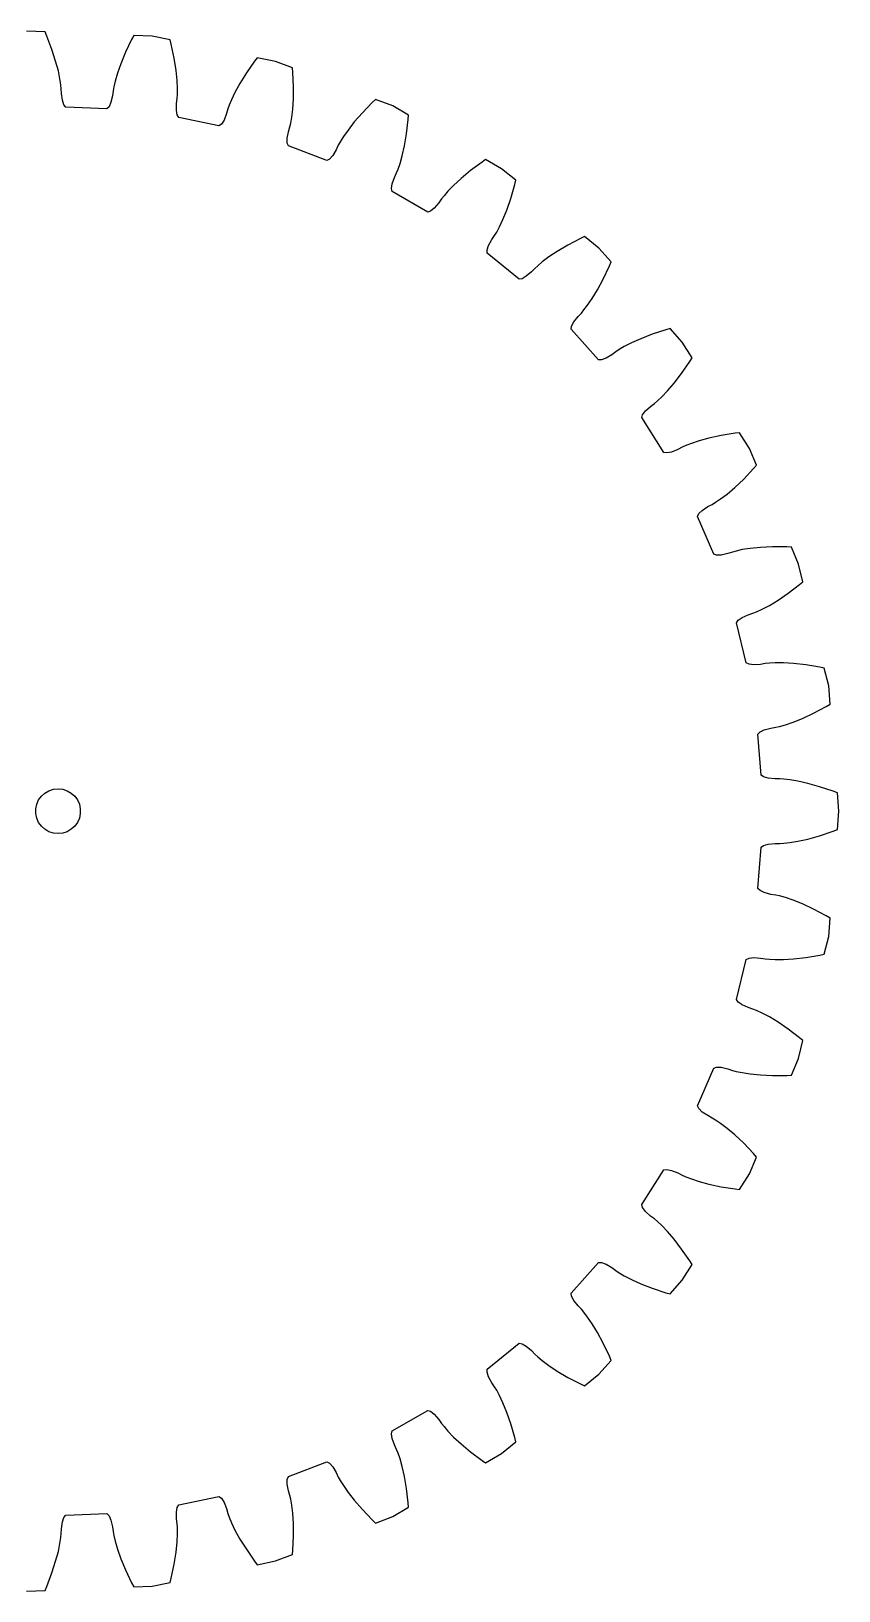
# Model space of a CAD drawing. Extents: x 0 to 213, y 0 to 209.
# Drawn here: x 104.9 to 158.9, y 104.3 to 208.6 of the extents above; entities that cross this region are included whole.
import ezdxf

# ---------------------------------------------------------------- set-up
doc = ezdxf.new("R2010")
doc.units = 0

msp = doc.modelspace()

# ---------------------------------------------------------------- linework, layer by layer
for p, q in [((105.78, 208.59), (104.55, 208.64)), ((105.9, 208.32), (105.78, 208.59)), ((106.24, 207.42), (105.9, 208.32)), ((111.57, 208.09), (111.16, 207.23)), ((111.72, 208.35), (111.57, 208.09)), ((112.94, 208.3), (111.72, 208.35)), ((114.15, 208.06), (112.94, 208.3)), ((114.22, 207.77), (114.15, 208.06)), ((114.42, 206.83), (114.22, 207.77)), ((106.49, 206.64), (106.24, 207.42)), ((106.67, 205.99), (106.49, 206.64)), ((111.16, 207.23), (110.85, 206.47)), ((114.54, 206.02), (114.42, 206.83)), ((119.79, 206.63), (119.24, 205.85)), ((119.97, 206.87), (119.79, 206.63)), ((121.18, 206.62), (119.97, 206.87)), ((122.32, 206.19), (121.18, 206.62)), ((106.78, 205.45), (106.67, 205.99)), ((110.62, 205.83), (110.47, 205.31)), ((110.85, 206.47), (110.62, 205.83)), ((114.61, 205.34), (114.54, 206.02)), ((119.24, 205.85), (118.81, 205.15)), ((122.35, 205.89), (122.32, 206.19)), ((122.39, 204.93), (122.35, 205.89)), ((106.84, 205.06), (106.78, 205.45)), ((106.86, 204.79), (106.84, 205.06)), ((106.88, 204.47), (106.86, 204.79)), ((106.94, 204.02), (106.88, 204.47)), ((110.33, 204.65), (110.29, 204.33)), ((110.37, 204.91), (110.33, 204.65)), ((110.47, 205.31), (110.37, 204.91)), ((114.63, 204.8), (114.61, 205.34)), ((114.63, 204.4), (114.63, 204.8)), ((118.48, 204.55), (118.25, 204.06)), ((118.81, 205.15), (118.48, 204.55)), ((122.39, 204.11), (122.39, 204.93)), ((107.04, 203.71), (106.94, 204.02)), ((107.17, 203.56), (107.04, 203.71)), ((109.92, 203.45), (107.17, 203.56)), ((110.06, 203.59), (109.92, 203.45)), ((110.19, 203.89), (110.06, 203.59)), ((110.29, 204.33), (110.19, 203.89)), ((114.56, 203.35), (114.57, 203.81)), ((114.57, 203.81), (114.61, 204.13)), ((114.61, 204.13), (114.63, 204.4)), ((118.01, 203.44), (117.91, 203.13)), ((118.09, 203.69), (118.01, 203.44)), ((118.25, 204.06), (118.09, 203.69)), ((122.28, 202.89), (122.34, 203.43)), ((122.34, 203.43), (122.39, 204.11)), ((127.66, 203.88), (127, 203.19)), ((127.88, 204.08), (127.66, 203.88)), ((129.03, 203.64), (127.88, 204.08)), ((130.09, 203.03), (129.03, 203.64)), ((114.61, 203.04), (114.56, 203.35)), ((114.72, 202.87), (114.61, 203.04)), ((117.41, 202.32), (114.72, 202.87)), ((117.57, 202.43), (117.41, 202.32)), ((117.75, 202.7), (117.57, 202.43)), ((117.91, 203.13), (117.75, 202.7)), ((122.15, 202.24), (122.21, 202.5)), ((122.21, 202.5), (122.28, 202.89)), ((126.46, 202.57), (126.04, 202.03)), ((127, 203.19), (126.46, 202.57)), ((129.96, 201.78), (130.07, 202.73)), ((130.07, 202.73), (130.09, 203.03)), ((121.98, 201.48), (122.06, 201.92)), ((121.98, 201.16), (121.98, 201.48)), ((122.06, 201.92), (122.15, 202.24)), ((125.73, 201.59), (125.52, 201.24)), ((126.04, 202.03), (125.73, 201.59)), ((129.82, 200.97), (129.96, 201.78)), ((122.05, 200.97), (121.98, 201.16)), ((124.63, 200), (122.05, 200.97)), ((125.02, 200.33), (124.8, 200.09)), ((125.25, 200.71), (125.02, 200.33)), ((125.39, 201.01), (125.25, 200.71)), ((125.52, 201.24), (125.39, 201.01)), ((129.52, 199.79), (129.67, 200.31)), ((129.67, 200.31), (129.82, 200.97)), ((124.8, 200.09), (124.63, 200)), ((129.29, 199.16), (129.39, 199.41)), ((129.39, 199.41), (129.52, 199.79)), ((134.23, 199.32), (133.6, 198.79)), ((135, 199.89), (134.23, 199.32)), ((135.24, 200.06), (135, 199.89)), ((136.31, 199.44), (135.24, 200.06)), ((137.26, 198.67), (136.31, 199.44)), ((128.95, 198.12), (129, 198.44)), ((129, 198.44), (129.15, 198.86)), ((129.15, 198.86), (129.29, 199.16)), ((133.1, 198.33), (132.72, 197.94)), ((133.6, 198.79), (133.1, 198.33)), ((136.93, 197.45), (137.19, 198.38)), ((137.19, 198.38), (137.26, 198.67)), ((128.99, 197.92), (128.95, 198.12)), ((131.37, 196.55), (128.99, 197.92)), ((132.11, 197.16), (131.81, 196.81)), ((132.29, 197.43), (132.11, 197.16)), ((132.46, 197.64), (132.29, 197.43)), ((132.72, 197.94), (132.46, 197.64)), ((136.66, 196.68), (136.93, 197.45)), ((131.56, 196.61), (131.37, 196.55)), ((131.81, 196.81), (131.56, 196.61)), ((136.4, 196.05), (136.66, 196.68)), ((135.84, 194.98), (135.98, 195.2)), ((135.98, 195.2), (136.17, 195.56)), ((136.17, 195.56), (136.4, 196.05)), ((135.34, 194.01), (135.44, 194.31)), ((135.35, 193.8), (135.34, 194.01)), ((135.44, 194.31), (135.66, 194.71)), ((135.66, 194.71), (135.84, 194.98)), ((140.74, 194.34), (140.03, 193.92)), ((141.59, 194.78), (140.74, 194.34)), ((141.86, 194.91), (141.59, 194.78)), ((142.81, 194.13), (141.86, 194.91)), ((143.63, 193.21), (142.81, 194.13)), ((137.48, 192.06), (135.35, 193.8)), ((138.72, 192.96), (138.53, 192.78)), ((139.03, 193.22), (138.72, 192.96)), ((139.47, 193.55), (139.03, 193.22)), ((140.03, 193.92), (139.47, 193.55)), ((143.52, 192.94), (143.63, 193.21)), ((137.68, 192.09), (137.48, 192.06)), ((137.96, 192.25), (137.68, 192.09)), ((138.3, 192.55), (137.96, 192.25)), ((138.53, 192.78), (138.3, 192.55)), ((142.72, 191.34), (143.11, 192.07)), ((143.11, 192.07), (143.52, 192.94)), ((142.36, 190.76), (142.72, 191.34)), ((141.64, 189.79), (141.81, 190)), ((141.81, 190), (142.06, 190.32)), ((142.06, 190.32), (142.36, 190.76)), ((140.96, 188.72), (140.99, 188.92)), ((140.99, 188.92), (141.13, 189.2)), ((141.13, 189.2), (141.42, 189.56)), ((141.42, 189.56), (141.64, 189.79)), ((142.79, 186.66), (140.96, 188.72)), ((144.99, 187.8), (144.51, 187.55)), ((145.61, 188.08), (144.99, 187.8)), ((146.37, 188.38), (145.61, 188.08)), ((147.28, 188.68), (146.37, 188.38)), ((147.57, 188.76), (147.28, 188.68)), ((148.38, 187.84), (147.57, 188.76)), ((149.04, 186.8), (148.38, 187.84)), ((143.29, 186.77), (142.99, 186.66)), ((143.68, 187), (143.29, 186.77)), ((143.94, 187.2), (143.68, 187)), ((144.16, 187.35), (143.94, 187.2)), ((144.51, 187.55), (144.16, 187.35)), ((148.89, 186.55), (149.04, 186.8)), ((142.99, 186.66), (142.79, 186.66)), ((147.84, 185.11), (148.34, 185.76)), ((148.34, 185.76), (148.89, 186.55)), ((147.4, 184.59), (147.84, 185.11)), ((146.27, 183.55), (146.53, 183.75)), ((146.53, 183.75), (146.73, 183.92)), ((146.73, 183.92), (147.03, 184.2)), ((147.03, 184.2), (147.4, 184.59)), ((145.69, 182.8), (145.74, 182.99)), ((147.16, 180.47), (145.69, 182.8)), ((145.74, 182.99), (145.94, 183.25)), ((145.94, 183.25), (146.27, 183.55)), ((150.98, 181.6), (150.17, 181.43)), ((151.92, 181.75), (150.98, 181.6)), ((152.22, 181.78), (151.92, 181.75)), ((152.88, 180.74), (152.22, 181.78)), ((147.36, 180.44), (147.16, 180.47)), ((147.67, 180.5), (147.36, 180.44)), ((148.09, 180.67), (147.67, 180.5)), ((148.38, 180.82), (148.09, 180.67)), ((148.63, 180.93), (148.38, 180.82)), ((149, 181.08), (148.63, 180.93)), ((149.52, 181.25), (149, 181.08)), ((150.17, 181.43), (149.52, 181.25)), ((153.36, 179.61), (152.88, 180.74)), ((153.16, 179.39), (153.36, 179.61)), ((151.9, 178.13), (152.5, 178.69)), ((152.5, 178.69), (153.16, 179.39)), ((150.62, 177.14), (150.95, 177.36)), ((150.95, 177.36), (151.38, 177.69)), ((151.38, 177.69), (151.9, 178.13)), ((149.41, 176.19), (149.49, 176.38)), ((149.49, 176.38), (149.72, 176.6)), ((149.72, 176.6), (150.1, 176.85)), ((150.1, 176.85), (150.39, 177)), ((150.39, 177), (150.62, 177.14)), ((150.49, 173.66), (149.41, 176.19)), ((150.68, 173.6), (150.49, 173.66)), ((151, 173.61), (150.68, 173.6)), ((151.44, 173.71), (151, 173.61)), ((151.75, 173.81), (151.44, 173.71)), ((152, 173.88), (151.75, 173.81)), ((152.4, 173.97), (152, 173.88)), ((152.93, 174.05), (152.4, 173.97)), ((153.61, 174.12), (152.93, 174.05)), ((154.43, 174.16), (153.61, 174.12)), ((155.39, 174.16), (154.43, 174.16)), ((155.69, 174.14), (155.39, 174.16)), ((156.17, 173.01), (155.69, 174.14)), ((156.46, 171.82), (156.17, 173.01)), ((154.79, 170.59), (155.47, 171.05)), ((155.47, 171.05), (156.23, 171.63)), ((156.23, 171.63), (156.46, 171.82)), ((153.73, 169.99), (154.21, 170.24)), ((154.21, 170.24), (154.79, 170.59)), ((152.01, 169.08), (152.13, 169.25)), ((152.67, 166.41), (152.01, 169.08)), ((152.13, 169.25), (152.39, 169.43)), ((152.39, 169.43), (152.8, 169.61)), ((152.8, 169.61), (153.11, 169.72)), ((153.11, 169.72), (153.36, 169.82)), ((153.36, 169.82), (153.73, 169.99)), ((152.85, 166.31), (152.67, 166.41)), ((153.17, 166.27), (152.85, 166.31)), ((153.62, 166.3), (153.17, 166.27)), ((153.94, 166.35), (153.62, 166.3)), ((154.21, 166.38), (153.94, 166.35)), ((154.61, 166.4), (154.21, 166.38)), ((155.15, 166.4), (154.61, 166.4)), ((155.83, 166.36), (155.15, 166.4)), ((156.65, 166.27), (155.83, 166.36)), ((157.59, 166.11), (156.65, 166.27)), ((157.88, 166.05), (157.59, 166.11)), ((158.18, 164.86), (157.88, 166.05)), ((158.28, 163.63), (158.18, 164.86)), ((156.43, 162.69), (157.17, 163.03)), ((157.17, 163.03), (158.02, 163.48)), ((158.02, 163.48), (158.28, 163.63)), ((153.45, 161.64), (153.59, 161.79)), ((153.59, 161.79), (153.87, 161.92)), ((153.87, 161.92), (154.31, 162.04)), ((154.31, 162.04), (154.64, 162.09)), ((154.64, 162.09), (154.89, 162.15)), ((154.89, 162.15), (155.28, 162.26)), ((155.28, 162.26), (155.8, 162.43)), ((155.8, 162.43), (156.43, 162.69)), ((153.67, 158.9), (153.45, 161.64)), ((153.83, 158.77), (153.67, 158.9)), ((154.14, 158.68), (153.83, 158.77)), ((154.59, 158.64), (154.14, 158.68)), ((154.92, 158.64), (154.59, 158.64)), ((155.18, 158.62), (154.92, 158.64)), ((155.58, 158.58), (155.18, 158.62)), ((156.12, 158.49), (155.58, 158.58)), ((105.54, 157.49), (105.77, 157.69)), ((105.77, 157.69), (106.04, 157.85)), ((106.04, 157.85), (106.34, 157.95)), ((106.34, 157.95), (106.65, 157.98)), ((106.65, 157.98), (106.96, 157.95)), ((106.96, 157.95), (107.26, 157.85)), ((107.26, 157.85), (107.53, 157.69)), ((107.53, 157.69), (107.77, 157.49)), ((156.78, 158.34), (156.12, 158.49)), ((157.57, 158.12), (156.78, 158.34)), ((158.48, 157.82), (157.57, 158.12)), ((158.76, 157.7), (158.48, 157.82)), ((158.85, 156.48), (158.76, 157.7)), ((105.16, 156.64), (105.23, 156.94)), ((105.16, 156.32), (105.16, 156.64)), ((105.23, 156.94), (105.35, 157.23)), ((105.35, 157.23), (105.54, 157.49)), ((107.77, 157.49), (107.95, 157.23)), ((107.95, 157.23), (108.08, 156.94)), ((108.08, 156.94), (108.14, 156.64)), ((108.14, 156.64), (108.14, 156.32)), ((158.76, 155.26), (158.85, 156.48)), ((105.23, 156.02), (105.16, 156.32)), ((105.35, 155.73), (105.23, 156.02)), ((105.54, 155.48), (105.35, 155.73)), ((105.77, 155.27), (105.54, 155.48)), ((107.77, 155.48), (107.53, 155.27)), ((107.95, 155.73), (107.77, 155.48)), ((108.08, 156.02), (107.95, 155.73)), ((108.14, 156.32), (108.08, 156.02)), ((106.04, 155.11), (105.77, 155.27)), ((106.34, 155.01), (106.04, 155.11)), ((106.65, 154.98), (106.34, 155.01)), ((106.96, 155.01), (106.65, 154.98)), ((107.26, 155.11), (106.96, 155.01)), ((107.53, 155.27), (107.26, 155.11)), ((155.18, 154.34), (155.58, 154.38)), ((155.58, 154.38), (156.12, 154.47)), ((156.12, 154.47), (156.78, 154.62)), ((156.78, 154.62), (157.57, 154.84)), ((157.57, 154.84), (158.48, 155.15)), ((158.48, 155.15), (158.76, 155.26)), ((153.45, 151.32), (153.67, 154.07)), ((153.67, 154.07), (153.83, 154.19)), ((153.83, 154.19), (154.14, 154.28)), ((154.14, 154.28), (154.59, 154.32)), ((154.59, 154.32), (154.92, 154.32)), ((154.92, 154.32), (155.18, 154.34)), ((153.59, 151.18), (153.45, 151.32)), ((153.87, 151.04), (153.59, 151.18)), ((154.31, 150.92), (153.87, 151.04)), ((154.64, 150.87), (154.31, 150.92)), ((154.89, 150.81), (154.64, 150.87)), ((155.28, 150.7), (154.89, 150.81)), ((155.8, 150.53), (155.28, 150.7)), ((156.43, 150.28), (155.8, 150.53)), ((157.17, 149.93), (156.43, 150.28)), ((158.02, 149.48), (157.17, 149.93)), ((158.28, 149.33), (158.02, 149.48)), ((158.18, 148.11), (158.28, 149.33)), ((157.88, 146.92), (158.18, 148.11)), ((152.01, 143.88), (152.67, 146.56)), ((152.67, 146.56), (152.85, 146.65)), ((152.85, 146.65), (153.17, 146.69)), ((153.17, 146.69), (153.62, 146.66)), ((153.62, 146.66), (153.94, 146.61)), ((153.94, 146.61), (154.21, 146.58)), ((154.21, 146.58), (154.61, 146.56)), ((154.61, 146.56), (155.15, 146.56)), ((155.15, 146.56), (155.83, 146.6)), ((155.83, 146.6), (156.65, 146.69)), ((156.65, 146.69), (157.59, 146.85)), ((157.59, 146.85), (157.88, 146.92)), ((152.13, 143.72), (152.01, 143.88)), ((152.39, 143.53), (152.13, 143.72)), ((152.8, 143.35), (152.39, 143.53)), ((153.11, 143.24), (152.8, 143.35)), ((153.36, 143.15), (153.11, 143.24)), ((153.73, 142.98), (153.36, 143.15)), ((154.21, 142.72), (153.73, 142.98)), ((154.79, 142.37), (154.21, 142.72)), ((155.47, 141.91), (154.79, 142.37)), ((156.23, 141.33), (155.47, 141.91)), ((156.17, 139.95), (156.46, 141.14)), ((156.46, 141.14), (156.23, 141.33)), ((155.69, 138.82), (156.17, 139.95)), ((149.41, 136.77), (150.49, 139.3)), ((150.49, 139.3), (150.68, 139.37)), ((150.68, 139.37), (151, 139.36)), ((151, 139.36), (151.44, 139.25)), ((151.44, 139.25), (151.75, 139.15)), ((151.75, 139.15), (152, 139.08)), ((152, 139.08), (152.4, 139)), ((152.4, 139), (152.93, 138.91)), ((152.93, 138.91), (153.61, 138.84)), ((153.61, 138.84), (154.43, 138.8)), ((154.43, 138.8), (155.39, 138.8)), ((155.39, 138.8), (155.69, 138.82)), ((149.49, 136.59), (149.41, 136.77)), ((149.72, 136.36), (149.49, 136.59)), ((150.1, 136.12), (149.72, 136.36)), ((150.39, 135.96), (150.1, 136.12)), ((150.62, 135.83), (150.39, 135.96)), ((150.95, 135.6), (150.62, 135.83)), ((151.38, 135.27), (150.95, 135.6)), ((151.9, 134.83), (151.38, 135.27)), ((152.5, 134.27), (151.9, 134.83)), ((153.16, 133.58), (152.5, 134.27)), ((153.36, 133.35), (153.16, 133.58)), ((145.69, 130.17), (147.16, 132.49)), ((147.16, 132.49), (147.36, 132.53)), ((147.36, 132.53), (147.67, 132.46)), ((147.67, 132.46), (148.09, 132.29)), ((152.88, 132.22), (153.36, 133.35)), ((148.09, 132.29), (148.38, 132.14)), ((148.38, 132.14), (148.63, 132.03)), ((148.63, 132.03), (149, 131.89)), ((149, 131.89), (149.52, 131.72)), ((149.52, 131.72), (150.17, 131.54)), ((150.17, 131.54), (150.98, 131.37)), ((152.22, 131.18), (152.88, 132.22)), ((150.98, 131.37), (151.92, 131.22)), ((151.92, 131.22), (152.22, 131.18)), ((145.74, 129.97), (145.69, 130.17)), ((145.94, 129.72), (145.74, 129.97)), ((146.27, 129.41), (145.94, 129.72)), ((146.53, 129.21), (146.27, 129.41)), ((146.73, 129.04), (146.53, 129.21)), ((147.03, 128.77), (146.73, 129.04)), ((147.4, 128.37), (147.03, 128.77)), ((147.84, 127.86), (147.4, 128.37)), ((148.34, 127.2), (147.84, 127.86)), ((140.96, 124.25), (142.79, 126.3)), ((142.79, 126.3), (142.99, 126.31)), ((142.99, 126.31), (143.29, 126.19)), ((148.89, 126.41), (148.34, 127.2)), ((149.04, 126.16), (148.89, 126.41)), ((143.29, 126.19), (143.68, 125.96)), ((143.68, 125.96), (143.94, 125.76)), ((143.94, 125.76), (144.16, 125.62)), ((144.16, 125.62), (144.51, 125.41)), ((144.51, 125.41), (144.99, 125.16)), ((144.99, 125.16), (145.61, 124.88)), ((148.38, 125.12), (149.04, 126.16)), ((140.99, 124.05), (140.96, 124.25)), ((145.61, 124.88), (146.37, 124.58)), ((146.37, 124.58), (147.28, 124.28)), ((147.28, 124.28), (147.57, 124.2)), ((147.57, 124.2), (148.38, 125.12)), ((141.13, 123.76), (140.99, 124.05)), ((141.42, 123.41), (141.13, 123.76)), ((141.64, 123.17), (141.42, 123.41)), ((141.81, 122.97), (141.64, 123.17)), ((142.06, 122.65), (141.81, 122.97)), ((142.36, 122.2), (142.06, 122.65)), ((142.72, 121.62), (142.36, 122.2)), ((143.11, 120.9), (142.72, 121.62)), ((135.35, 119.16), (137.48, 120.9)), ((137.48, 120.9), (137.68, 120.87)), ((137.68, 120.87), (137.96, 120.71)), ((137.96, 120.71), (138.3, 120.41)), ((138.3, 120.41), (138.53, 120.18)), ((138.53, 120.18), (138.72, 120)), ((138.72, 120), (139.03, 119.74)), ((143.52, 120.03), (143.11, 120.9)), ((143.63, 119.75), (143.52, 120.03)), ((135.34, 118.96), (135.35, 119.16)), ((135.44, 118.65), (135.34, 118.96)), ((139.03, 119.74), (139.47, 119.42)), ((139.47, 119.42), (140.03, 119.04)), ((140.03, 119.04), (140.74, 118.62)), ((142.81, 118.83), (143.63, 119.75)), ((135.66, 118.26), (135.44, 118.65)), ((135.84, 117.99), (135.66, 118.26)), ((135.98, 117.76), (135.84, 117.99)), ((140.74, 118.62), (141.59, 118.18)), ((141.59, 118.18), (141.86, 118.06)), ((141.86, 118.06), (142.81, 118.83)), ((136.17, 117.41), (135.98, 117.76)), ((136.4, 116.92), (136.17, 117.41)), ((136.66, 116.28), (136.4, 116.92)), ((128.99, 115.04), (131.37, 116.41)), ((131.37, 116.41), (131.56, 116.35)), ((131.56, 116.35), (131.81, 116.15)), ((131.81, 116.15), (132.11, 115.8)), ((132.11, 115.8), (132.29, 115.54)), ((136.93, 115.51), (136.66, 116.28)), ((128.95, 114.84), (128.99, 115.04)), ((129, 114.53), (128.95, 114.84)), ((132.29, 115.54), (132.46, 115.33)), ((132.46, 115.33), (132.72, 115.02)), ((132.72, 115.02), (133.1, 114.63)), ((137.19, 114.59), (136.93, 115.51)), ((129.15, 114.1), (129, 114.53)), ((129.29, 113.8), (129.15, 114.1)), ((129.39, 113.56), (129.29, 113.8)), ((133.1, 114.63), (133.6, 114.17)), ((133.6, 114.17), (134.23, 113.64)), ((136.31, 113.52), (137.26, 114.3)), ((137.26, 114.3), (137.19, 114.59)), ((122.05, 111.99), (124.63, 112.97)), ((124.63, 112.97), (124.8, 112.88)), ((124.8, 112.88), (125.02, 112.64)), ((129.52, 113.18), (129.39, 113.56)), ((129.67, 112.66), (129.52, 113.18)), ((129.82, 111.99), (129.67, 112.66)), ((134.23, 113.64), (135, 113.07)), ((135, 113.07), (135.24, 112.91)), ((135.24, 112.91), (136.31, 113.52)), ((121.98, 111.8), (122.05, 111.99)), ((121.98, 111.48), (121.98, 111.8)), ((125.02, 112.64), (125.25, 112.25)), ((125.25, 112.25), (125.39, 111.95)), ((125.39, 111.95), (125.52, 111.72)), ((125.52, 111.72), (125.73, 111.38)), ((129.96, 111.18), (129.82, 111.99)), ((114.72, 110.1), (117.41, 110.65)), ((117.41, 110.65), (117.57, 110.53)), ((122.06, 111.04), (121.98, 111.48)), ((122.15, 110.72), (122.06, 111.04)), ((122.21, 110.47), (122.15, 110.72)), ((125.73, 111.38), (126.04, 110.93)), ((126.04, 110.93), (126.46, 110.4)), ((130.07, 110.23), (129.96, 111.18)), ((107.17, 109.4), (109.92, 109.52)), ((109.92, 109.52), (110.06, 109.37)), ((114.56, 109.61), (114.61, 109.92)), ((114.57, 109.16), (114.56, 109.61)), ((114.61, 109.92), (114.72, 110.1)), ((117.57, 110.53), (117.75, 110.26)), ((117.75, 110.26), (117.91, 109.84)), ((117.91, 109.84), (118.01, 109.52)), ((118.01, 109.52), (118.09, 109.27)), ((122.28, 110.07), (122.21, 110.47)), ((122.34, 109.53), (122.28, 110.07)), ((122.39, 108.85), (122.34, 109.53)), ((126.46, 110.4), (127, 109.78)), ((127, 109.78), (127.66, 109.09)), ((129.03, 109.32), (130.09, 109.93)), ((130.09, 109.93), (130.07, 110.23)), ((106.86, 108.17), (106.88, 108.5)), ((106.88, 108.5), (106.94, 108.95)), ((106.94, 108.95), (107.04, 109.25)), ((107.04, 109.25), (107.17, 109.4)), ((110.06, 109.37), (110.19, 109.08)), ((110.19, 109.08), (110.29, 108.63)), ((110.29, 108.63), (110.33, 108.31)), ((114.61, 108.83), (114.57, 109.16)), ((114.63, 108.57), (114.61, 108.83)), ((114.63, 108.16), (114.63, 108.57)), ((118.09, 109.27), (118.25, 108.9)), ((118.25, 108.9), (118.48, 108.41)), ((122.39, 108.03), (122.39, 108.85)), ((127.66, 109.09), (127.88, 108.88)), ((127.88, 108.88), (129.03, 109.32)), ((106.67, 106.98), (106.78, 107.51)), ((106.78, 107.51), (106.84, 107.91)), ((106.84, 107.91), (106.86, 108.17)), ((110.33, 108.31), (110.37, 108.05)), ((110.37, 108.05), (110.47, 107.66)), ((110.47, 107.66), (110.62, 107.14)), ((114.54, 106.94), (114.61, 107.62)), ((114.61, 107.62), (114.63, 108.16)), ((118.48, 108.41), (118.81, 107.81)), ((118.81, 107.81), (119.24, 107.12)), ((122.35, 107.07), (122.39, 108.03)), ((106.49, 106.32), (106.67, 106.98)), ((110.62, 107.14), (110.85, 106.49)), ((110.85, 106.49), (111.16, 105.74)), ((114.42, 106.13), (114.54, 106.94)), ((119.24, 107.12), (119.79, 106.33)), ((121.18, 106.34), (122.32, 106.77)), ((122.32, 106.77), (122.35, 107.07)), ((105.9, 104.64), (106.24, 105.54)), ((106.24, 105.54), (106.49, 106.32)), ((111.16, 105.74), (111.57, 104.87)), ((114.22, 105.19), (114.42, 106.13)), ((119.79, 106.33), (119.97, 106.09)), ((119.97, 106.09), (121.18, 106.34)), ((104.55, 104.32), (105.78, 104.37)), ((105.78, 104.37), (105.9, 104.64)), ((111.57, 104.87), (111.72, 104.61)), ((111.72, 104.61), (112.94, 104.66)), ((112.94, 104.66), (114.15, 104.9)), ((114.15, 104.9), (114.22, 105.19))]:
    msp.add_line(p, q)

doc.saveas('drawing.dxf')
